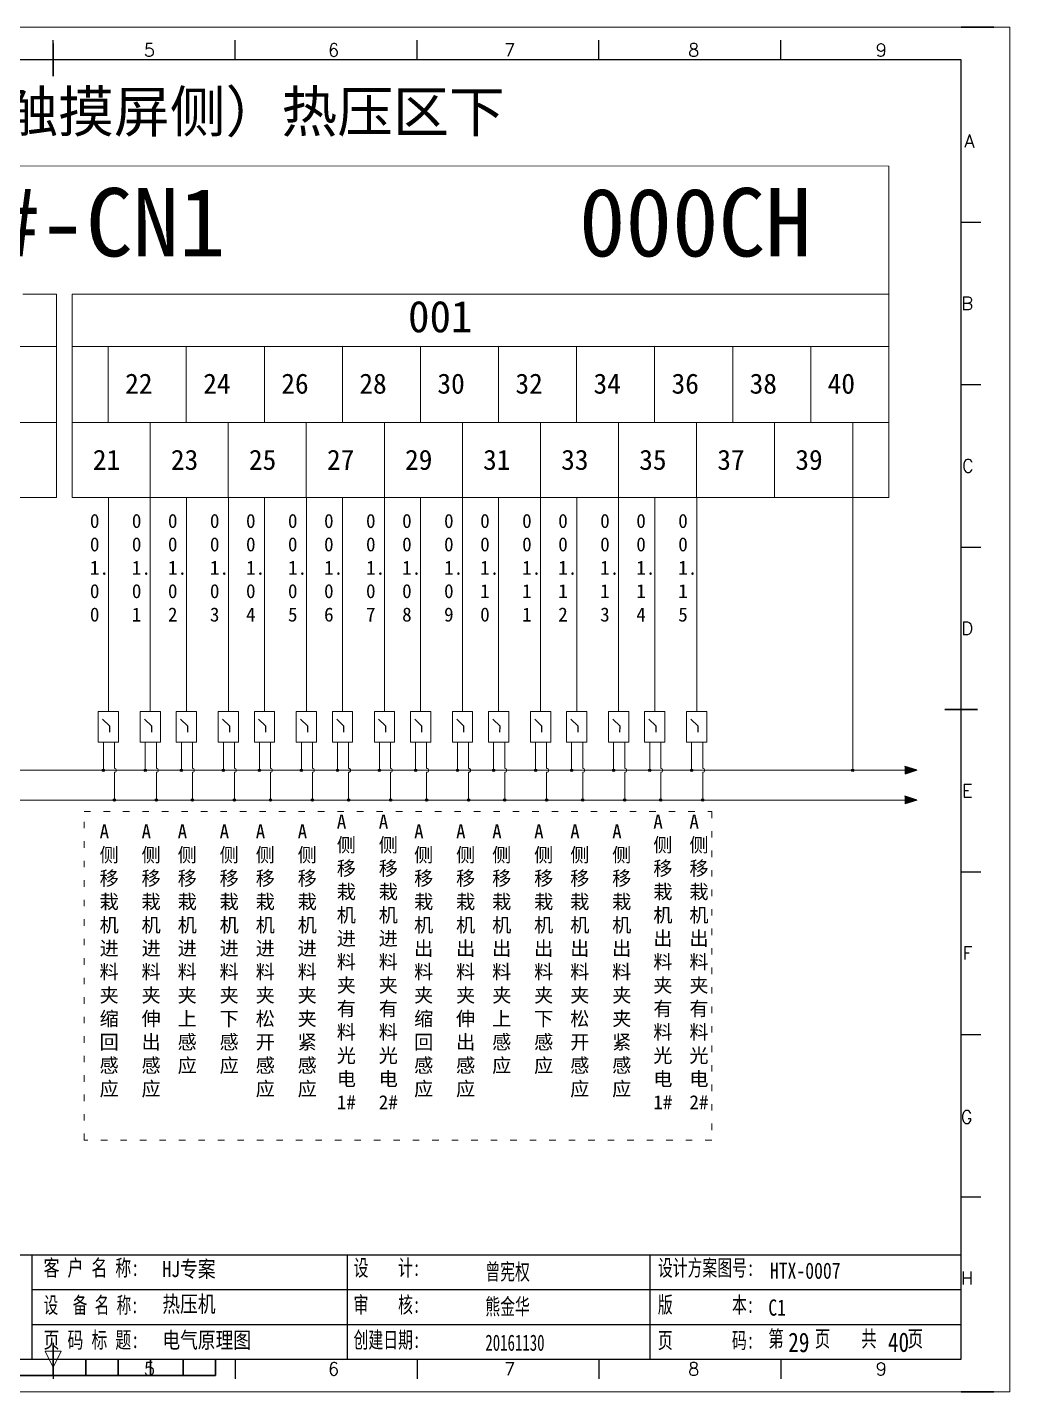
# Model space of a CAD drawing. Extents: x 35123 to 43919, y -4314 to -326.
# Drawn here: x 35743 to 35894.2, y -3963.9 to -3753.9 of the extents above; entities that cross this region are included whole.
import ezdxf
from ezdxf.enums import TextEntityAlignment as Align

# ---------------------------------------------------------------- set-up
doc = ezdxf.new("R2010")
doc.units = 0
doc.header["$MEASUREMENT"] = 0
doc.linetypes.add('2', pattern=[15, 1, -2, 1, -2, 1, -2, 1, -2, 1, -2])
doc.linetypes.add('ACAD_ISO02W100', pattern=[15, 12, -3])
for name, color, linetype in [('AE_BOR', 1, 'Continuous'), ('SYMS', 7, 'Continuous'), ('细实线层', 7, 'Continuous')]:
    doc.layers.add(name, color=color, linetype=linetype)
doc.styles.add('Standard0.67', font='', dxfattribs={"width": 0.67})
doc.styles.add('Standard_0.8', font='SimSun.ttf', dxfattribs={"width": 0.8})
doc.styles.add('WD', font='romans.shx', dxfattribs={"bigfont": 'gbcbig.shx'})
doc.styles.add('宋', font='SimSun.ttf', dxfattribs={"width": 0.7})
doc.styles.get('Standard0.67').set_extended_font_data('FangSong_GB2312')

# ---------------------------------------------------------------- blocks, each defined once
blk = doc.blocks.new('gb_a2_a')
for p, q in [((584, 410), (25, 410)), ((584, 10), (584, 410)), ((25, 10), (584, 10))]:
    blk.add_line(p, q)
at = {"layer": 'AE_BOR', "color": 1, "lineweight": 15}
for p, q in [((4.93, 420), (598.93, 420)), ((598.93, 420), (598.93, 0)), ((304.5, 7.5), (302, 12.5)), ((302, 12.5), (307, 12.5)), ((307, 12.5), (304.5, 7.5)), ((598.93, 0), (4.93, 0))]:
    blk.add_line(p, q, dxfattribs=at)
at = {"layer": 'AE_BOR', "lineweight": 30}
for p, q in [((594, 420), (584, 420)), ((594, 0), (584, 0))]:
    blk.add_line(p, q, dxfattribs=at)
at = {"layer": 'AE_BOR'}
for p, q in [((304.5, 410), (304.5, 416)), ((360.5, 410), (360.5, 416)), ((416.5, 410), (416.5, 416)), ((472.5, 410), (472.5, 416)), ((528.5, 410), (528.5, 416)), ((584, 360), (590, 360)), ((584, 310), (590, 310)), ((584, 260), (590, 260)), ((584, 160), (590, 160)), ((584, 110), (590, 110)), ((584, 60), (590, 60)), ((304.5, 10), (304.5, 4)), ((360.5, 10), (360.5, 4)), ((416.5, 10), (416.5, 4)), ((472.5, 10), (472.5, 4)), ((528.5, 10), (528.5, 4))]:
    blk.add_line(p, q, dxfattribs=at)
at = {"layer": 'AE_BOR', "color": 2, "lineweight": 30}
for p, q in [((304.5, 405), (304.5, 415)), ((579, 210), (589, 210)), ((304.5, 10), (304.5, 15)), ((304.5, 15), (304.5, 5)), ((304.5, 10), (304.5, 5)), ((314.5, 5), (314.5, 10)), ((324.5, 5), (324.5, 10)), ((334.5, 5), (334.5, 10)), ((344.5, 5), (344.5, 10)), ((354.5, 5), (354.5, 10)), ((254.5, 5), (354.5, 5))]:
    blk.add_line(p, q, dxfattribs=at)
at = {"layer": 'AE_BOR', "style": 'WD'}
for s, p in [('5', (334.12, 411)), ('6', (390.81, 411)), ('7', (445.01, 411)), ('8', (501.67, 411)), ('9', (559.4, 411)), ('5', (334.12, 5)), ('6', (390.81, 5)), ('7', (445.01, 5)), ('8', (501.67, 5)), ('9', (559.4, 5))]:
    blk.add_text(s, height=4, dxfattribs=at).set_placement(p, align=Align.CENTER)
for s, p in [('A', (588.05, 385)), ('B', (587.67, 335)), ('C', (587.86, 285)), ('D', (587.67, 235)), ('E', (587.48, 185)), ('F', (587.48, 135)), ('F', (587.48, 135)), ('G', (587.48, 84.56)), ('H', (587.67, 35))]:
    blk.add_text(s, height=4, dxfattribs=at).set_placement(p, align=Align.MIDDLE_RIGHT)
blk = doc.blocks.new('WDDOT')
blk.add_hatch(color=256).paths.add_polyline_path([(0.5, 0, 1), (-0.5, 0, 1)])
blk.add_circle((0, 0), 0.5)

msp = doc.modelspace()

# ---------------------------------------------------------------- hatches: boundary and pattern name
h = msp.add_hatch(color=256)
edge = h.paths.add_edge_path()
edge.add_arc((35754.698, -3868.235), 0.177, 0, 360)
h = msp.add_hatch(color=256)
edge = h.paths.add_edge_path()
edge.add_arc((35761.154, -3868.235), 0.177, 0, 360)
h = msp.add_hatch(color=256)
edge = h.paths.add_edge_path()
edge.add_arc((35766.711, -3868.235), 0.177, 0, 360)
h = msp.add_hatch(color=256)
edge = h.paths.add_edge_path()
edge.add_arc((35773.168, -3868.235), 0.177, 0, 360)
h = msp.add_hatch(color=256)
edge = h.paths.add_edge_path()
edge.add_arc((35778.724, -3868.235), 0.177, 0, 360)
h = msp.add_hatch(color=256)
edge = h.paths.add_edge_path()
edge.add_arc((35785.181, -3868.235), 0.177, 0, 360)
h = msp.add_hatch(color=256)
edge = h.paths.add_edge_path()
edge.add_arc((35790.737, -3868.235), 0.177, 0, 360)
h = msp.add_hatch(color=256)
edge = h.paths.add_edge_path()
edge.add_arc((35797.194, -3868.235), 0.177, 0, 360)
h = msp.add_hatch(color=256)
edge = h.paths.add_edge_path()
edge.add_arc((35802.751, -3868.235), 0.177, 0, 360)
h = msp.add_hatch(color=256)
edge = h.paths.add_edge_path()
edge.add_arc((35809.207, -3868.235), 0.177, 0, 360)
h = msp.add_hatch(color=256)
edge = h.paths.add_edge_path()
edge.add_arc((35814.764, -3868.235), 0.177, 0, 360)
h = msp.add_hatch(color=256)
edge = h.paths.add_edge_path()
edge.add_arc((35821.22, -3868.235), 0.177, 0, 360)
h = msp.add_hatch(color=256)
edge = h.paths.add_edge_path()
edge.add_arc((35826.777, -3868.235), 0.177, 0, 360)
h = msp.add_hatch(color=256)
edge = h.paths.add_edge_path()
edge.add_arc((35833.234, -3868.235), 0.177, 0, 360)
h = msp.add_hatch(color=256)
edge = h.paths.add_edge_path()
edge.add_arc((35838.79, -3868.235), 0.177, 0, 360)
h = msp.add_hatch(color=256)
edge = h.paths.add_edge_path()
edge.add_arc((35845.247, -3868.235), 0.177, 0, 360)
h = msp.add_hatch(color=256)
edge = h.paths.add_edge_path()
edge.add_arc((35870.034, -3868.226), 0.177, 0, 360)
for points in [[(35879.901, -3868.226), (35878.038, -3868.823), (35878.038, -3867.629)], [(35879.901, -3872.809), (35878.038, -3873.406), (35878.038, -3872.213)]]:
    msp.add_hatch(color=256).paths.add_polyline_path(points)
h = msp.add_hatch(color=256)
edge = h.paths.add_edge_path()
edge.add_arc((35756.403, -3872.818), 0.177, 0, 360)
h = msp.add_hatch(color=256)
edge = h.paths.add_edge_path()
edge.add_arc((35762.86, -3872.818), 0.177, 0, 360)
h = msp.add_hatch(color=256)
edge = h.paths.add_edge_path()
edge.add_arc((35768.416, -3872.818), 0.177, 0, 360)
h = msp.add_hatch(color=256)
edge = h.paths.add_edge_path()
edge.add_arc((35774.873, -3872.818), 0.177, 0, 360)
h = msp.add_hatch(color=256)
edge = h.paths.add_edge_path()
edge.add_arc((35780.429, -3872.818), 0.177, 0, 360)
h = msp.add_hatch(color=256)
edge = h.paths.add_edge_path()
edge.add_arc((35786.886, -3872.818), 0.177, 0, 360)
h = msp.add_hatch(color=256)
edge = h.paths.add_edge_path()
edge.add_arc((35792.443, -3872.818), 0.177, 0, 360)
h = msp.add_hatch(color=256)
edge = h.paths.add_edge_path()
edge.add_arc((35798.899, -3872.818), 0.177, 0, 360)
h = msp.add_hatch(color=256)
edge = h.paths.add_edge_path()
edge.add_arc((35804.456, -3872.818), 0.177, 0, 360)
h = msp.add_hatch(color=256)
edge = h.paths.add_edge_path()
edge.add_arc((35810.912, -3872.818), 0.177, 0, 360)
h = msp.add_hatch(color=256)
edge = h.paths.add_edge_path()
edge.add_arc((35816.469, -3872.818), 0.177, 0, 360)
h = msp.add_hatch(color=256)
edge = h.paths.add_edge_path()
edge.add_arc((35822.926, -3872.818), 0.177, 0, 360)
h = msp.add_hatch(color=256)
edge = h.paths.add_edge_path()
edge.add_arc((35828.482, -3872.818), 0.177, 0, 360)
h = msp.add_hatch(color=256)
edge = h.paths.add_edge_path()
edge.add_arc((35834.939, -3872.818), 0.177, 0, 360)
h = msp.add_hatch(color=256)
edge = h.paths.add_edge_path()
edge.add_arc((35840.495, -3872.818), 0.177, 0, 360)
h = msp.add_hatch(color=256)
edge = h.paths.add_edge_path()
edge.add_arc((35846.952, -3872.818), 0.177, 0, 360)

# ---------------------------------------------------------------- linework, layer by layer
at = {"lineweight": 0}
for p, q in [((35875.58, -3775.222), (35621.807, -3775.204)), ((35875.593, -3826.263), (35875.58, -3775.222)), ((35747.506, -3803.005), (35621.805, -3803.005)), ((35747.506, -3814.686), (35747.506, -3803.005)), ((35749.916, -3802.987), (35875.587, -3802.985)), ((35755.458, -3814.679), (35755.458, -3802.999)), ((35767.471, -3814.679), (35767.471, -3802.999)), ((35779.485, -3814.679), (35779.485, -3802.999)), ((35791.498, -3814.679), (35791.498, -3802.999)), ((35803.511, -3814.679), (35803.511, -3802.999)), ((35815.524, -3814.679), (35815.524, -3802.999)), ((35827.537, -3814.679), (35827.537, -3802.999)), ((35839.551, -3814.679), (35839.551, -3802.999)), ((35851.564, -3814.679), (35851.564, -3802.999)), ((35863.577, -3814.679), (35863.577, -3802.999)), ((35621.818, -3814.686), (35747.506, -3814.686)), ((35749.902, -3814.679), (35875.59, -3814.679)), ((35749.902, -3814.679), (35755.458, -3814.679)), ((35761.915, -3826.238), (35761.915, -3814.679)), ((35773.928, -3826.238), (35773.928, -3814.679)), ((35785.941, -3826.238), (35785.941, -3814.679)), ((35797.954, -3826.238), (35797.954, -3814.679)), ((35809.968, -3826.238), (35809.968, -3814.679)), ((35821.981, -3826.238), (35821.981, -3814.679)), ((35833.994, -3826.238), (35833.994, -3814.679)), ((35846.007, -3826.238), (35846.007, -3814.679)), ((35858.02, -3826.238), (35858.02, -3814.679)), ((35870.034, -3826.238), (35870.034, -3814.679)), ((35621.818, -3826.245), (35747.506, -3826.245)), ((35749.916, -3826.245), (35875.593, -3826.263)), ((35755.472, -3826.245), (35755.472, -3859.16)), ((35761.929, -3826.245), (35761.929, -3859.16)), ((35767.485, -3826.245), (35767.485, -3859.16)), ((35773.942, -3826.245), (35773.942, -3859.16)), ((35779.499, -3826.245), (35779.499, -3859.16)), ((35785.955, -3826.245), (35785.955, -3859.16)), ((35791.512, -3826.245), (35791.512, -3859.16)), ((35797.968, -3826.245), (35797.968, -3859.16)), ((35803.525, -3826.245), (35803.525, -3859.16)), ((35809.982, -3826.245), (35809.982, -3859.16)), ((35815.538, -3826.245), (35815.538, -3859.16)), ((35821.995, -3826.245), (35821.995, -3859.16)), ((35827.551, -3826.245), (35827.551, -3859.16)), ((35834.008, -3826.245), (35834.008, -3859.16)), ((35839.565, -3826.245), (35839.565, -3859.16)), ((35846.021, -3826.245), (35846.021, -3859.16)), ((35870.034, -3826.245), (35870.034, -3868.226)), ((35754.698, -3863.891), (35754.698, -3868.235)), ((35756.403, -3863.891), (35756.403, -3867.924)), ((35761.154, -3863.891), (35761.154, -3868.235)), ((35762.86, -3863.891), (35762.86, -3867.924)), ((35766.711, -3863.891), (35766.711, -3868.235)), ((35768.416, -3863.891), (35768.416, -3867.924)), ((35773.168, -3863.891), (35773.168, -3868.235)), ((35774.873, -3863.891), (35774.873, -3867.924)), ((35778.724, -3863.891), (35778.724, -3868.235)), ((35780.429, -3863.891), (35780.429, -3867.924)), ((35785.181, -3863.891), (35785.181, -3868.235)), ((35786.886, -3863.891), (35786.886, -3867.924)), ((35790.737, -3863.891), (35790.737, -3868.235)), ((35792.443, -3863.891), (35792.443, -3867.924)), ((35797.194, -3863.891), (35797.194, -3868.235)), ((35798.899, -3863.891), (35798.899, -3867.924)), ((35802.751, -3863.891), (35802.751, -3868.235)), ((35804.456, -3863.891), (35804.456, -3867.924)), ((35809.207, -3863.891), (35809.207, -3868.235)), ((35810.912, -3863.891), (35810.912, -3867.924)), ((35814.764, -3863.891), (35814.764, -3868.235)), ((35816.469, -3863.891), (35816.469, -3867.924)), ((35821.22, -3863.891), (35821.22, -3868.235)), ((35822.926, -3863.891), (35822.926, -3867.924)), ((35826.777, -3863.891), (35826.777, -3868.235)), ((35828.482, -3863.891), (35828.482, -3867.924)), ((35833.234, -3863.891), (35833.234, -3868.235)), ((35834.939, -3863.891), (35834.939, -3867.924)), ((35838.79, -3863.891), (35838.79, -3868.235)), ((35840.495, -3863.891), (35840.495, -3867.924)), ((35845.247, -3863.891), (35845.247, -3868.235)), ((35846.952, -3863.891), (35846.952, -3867.924)), ((35623.557, -3868.226), (35879.901, -3868.226)), ((35756.403, -3868.529), (35756.403, -3872.81)), ((35762.86, -3868.529), (35762.86, -3872.81)), ((35768.416, -3868.529), (35768.416, -3872.81)), ((35774.873, -3868.529), (35774.873, -3872.81)), ((35780.429, -3868.529), (35780.429, -3872.81)), ((35786.886, -3868.529), (35786.886, -3872.81)), ((35792.443, -3868.529), (35792.443, -3872.81)), ((35798.899, -3868.529), (35798.899, -3872.81)), ((35804.456, -3868.529), (35804.456, -3872.81)), ((35810.912, -3868.529), (35810.912, -3872.81)), ((35816.469, -3868.529), (35816.469, -3872.81)), ((35822.926, -3868.529), (35822.926, -3872.81)), ((35828.482, -3868.529), (35828.482, -3872.81)), ((35834.939, -3868.529), (35834.939, -3872.81)), ((35840.495, -3868.529), (35840.495, -3872.81)), ((35846.952, -3868.529), (35846.952, -3872.81)), ((35623.557, -3872.809), (35879.901, -3872.809))]:
    msp.add_line(p, q, dxfattribs=at)
at = {"linetype": 'ACAD_ISO02W100'}
for p, q in [((35755.684, -3861.43), (35754.578, -3860.358)), ((35755.681, -3862.337), (35755.684, -3861.43)), ((35762.14, -3861.43), (35761.034, -3860.358)), ((35762.138, -3862.337), (35762.14, -3861.43)), ((35767.697, -3861.43), (35766.591, -3860.358)), ((35767.695, -3862.337), (35767.697, -3861.43)), ((35774.154, -3861.43), (35773.047, -3860.358)), ((35774.151, -3862.337), (35774.154, -3861.43)), ((35779.71, -3861.43), (35778.604, -3860.358)), ((35779.708, -3862.337), (35779.71, -3861.43)), ((35786.167, -3861.43), (35785.061, -3860.358)), ((35786.164, -3862.337), (35786.167, -3861.43)), ((35791.723, -3861.43), (35790.617, -3860.358)), ((35791.721, -3862.337), (35791.723, -3861.43)), ((35798.18, -3861.43), (35797.074, -3860.358)), ((35798.178, -3862.337), (35798.18, -3861.43)), ((35803.737, -3861.43), (35802.63, -3860.358)), ((35803.734, -3862.337), (35803.737, -3861.43)), ((35810.193, -3861.43), (35809.087, -3860.358)), ((35810.191, -3862.337), (35810.193, -3861.43)), ((35815.75, -3861.43), (35814.644, -3860.358)), ((35815.747, -3862.337), (35815.75, -3861.43)), ((35822.206, -3861.43), (35821.1, -3860.358)), ((35822.204, -3862.337), (35822.206, -3861.43)), ((35827.763, -3861.43), (35826.657, -3860.358)), ((35827.761, -3862.337), (35827.763, -3861.43)), ((35834.22, -3861.43), (35833.113, -3860.358)), ((35834.217, -3862.337), (35834.22, -3861.43)), ((35839.776, -3861.43), (35838.67, -3860.358)), ((35839.774, -3862.337), (35839.776, -3861.43)), ((35846.233, -3861.43), (35845.127, -3860.358)), ((35846.23, -3862.337), (35846.233, -3861.43))]:
    msp.add_line(p, q, dxfattribs=at)
for p, q in [((35879.901, -3868.226), (35878.038, -3867.629)), ((35879.901, -3868.226), (35878.038, -3868.823)), ((35879.901, -3872.809), (35878.038, -3872.213)), ((35879.901, -3872.809), (35878.038, -3873.406)), ((35743.697, -3948.146), (35787.949, -3948.146)), ((35787.949, -3948.146), (35856.734, -3948.146)), ((35856.734, -3948.146), (35886.732, -3948.146)), ((35743.697, -3953.508), (35787.949, -3953.508)), ((35787.949, -3953.508), (35856.734, -3953.508)), ((35856.734, -3953.508), (35886.732, -3953.508)), ((35727.999, -3958.87), (35787.949, -3958.87)), ((35787.949, -3958.87), (35856.734, -3958.87))]:
    msp.add_line(p, q)
at = {"linetype": '2', "lineweight": 0}
for p, q in [((35751.724, -3874.593), (35848.333, -3874.593)), ((35751.724, -3925.151), (35751.724, -3874.593)), ((35848.333, -3874.593), (35848.333, -3925.151)), ((35848.333, -3925.151), (35751.724, -3925.151))]:
    msp.add_line(p, q, dxfattribs=at)
at = {"ltscale": 2}
for p, q in [((35727.999, -3942.785), (35886.732, -3942.785)), ((35743.697, -3942.785), (35743.697, -3958.87)), ((35792.263, -3958.87), (35792.263, -3942.785)), ((35838.843, -3958.87), (35838.843, -3942.785)), ((35856.734, -3958.87), (35886.732, -3958.87))]:
    msp.add_line(p, q, dxfattribs=at)
at = {"lineweight": 0}
for points in [[(35753.918, -3859.16), (35757.026, -3859.16), (35757.026, -3863.891), (35753.918, -3863.891)], [(35760.375, -3859.16), (35763.482, -3859.16), (35763.482, -3863.891), (35760.375, -3863.891)], [(35765.932, -3859.16), (35769.039, -3859.16), (35769.039, -3863.891), (35765.932, -3863.891)], [(35772.388, -3859.16), (35775.496, -3859.16), (35775.496, -3863.891), (35772.388, -3863.891)], [(35777.945, -3859.16), (35781.052, -3859.16), (35781.052, -3863.891), (35777.945, -3863.891)], [(35784.401, -3859.16), (35787.509, -3859.16), (35787.509, -3863.891), (35784.401, -3863.891)], [(35789.958, -3859.16), (35793.065, -3859.16), (35793.065, -3863.891), (35789.958, -3863.891)], [(35796.415, -3859.16), (35799.522, -3859.16), (35799.522, -3863.891), (35796.415, -3863.891)], [(35801.971, -3859.16), (35805.079, -3859.16), (35805.079, -3863.891), (35801.971, -3863.891)], [(35808.428, -3859.16), (35811.535, -3859.16), (35811.535, -3863.891), (35808.428, -3863.891)], [(35813.984, -3859.16), (35817.092, -3859.16), (35817.092, -3863.891), (35813.984, -3863.891)], [(35820.441, -3859.16), (35823.548, -3859.16), (35823.548, -3863.891), (35820.441, -3863.891)], [(35825.998, -3859.16), (35829.105, -3859.16), (35829.105, -3863.891), (35825.998, -3863.891)], [(35832.454, -3859.16), (35835.562, -3859.16), (35835.562, -3863.891), (35832.454, -3863.891)], [(35838.011, -3859.16), (35841.118, -3859.16), (35841.118, -3863.891), (35838.011, -3863.891)], [(35844.467, -3859.16), (35847.575, -3859.16), (35847.575, -3863.891), (35844.467, -3863.891)]]:
    msp.add_lwpolyline(points, close=True, dxfattribs=at)
for centre in [(35754.698, -3868.235), (35761.154, -3868.235), (35766.711, -3868.235), (35773.168, -3868.235), (35778.724, -3868.235), (35785.181, -3868.235), (35790.737, -3868.235), (35797.194, -3868.235), (35802.751, -3868.235), (35809.207, -3868.235), (35814.764, -3868.235), (35821.22, -3868.235), (35826.777, -3868.235), (35833.234, -3868.235), (35838.79, -3868.235), (35845.247, -3868.235), (35870.034, -3868.226), (35756.403, -3872.818), (35762.86, -3872.818), (35768.416, -3872.818), (35774.873, -3872.818), (35780.429, -3872.818), (35786.886, -3872.818), (35792.443, -3872.818), (35798.899, -3872.818), (35804.456, -3872.818), (35810.912, -3872.818), (35816.469, -3872.818), (35822.926, -3872.818), (35828.482, -3872.818), (35834.939, -3872.818), (35840.495, -3872.818), (35846.952, -3872.818)]:
    msp.add_circle(centre, 0.177)
for centre in [(35756.403, -3868.227), (35762.86, -3868.227), (35768.416, -3868.227), (35774.873, -3868.227), (35780.429, -3868.227), (35786.886, -3868.227), (35792.443, -3868.227), (35798.899, -3868.227), (35804.456, -3868.227), (35810.912, -3868.227), (35816.469, -3868.227), (35822.926, -3868.227), (35828.482, -3868.227), (35834.939, -3868.227), (35840.495, -3868.227), (35846.952, -3868.227)]:
    msp.add_arc(centre, 0.302, 270, 90, dxfattribs=at)
at = {"layer": '细实线层', "lineweight": 0}
for p, q in [((35747.506, -3794.967), (35742.29, -3794.967)), ((35747.506, -3803.005), (35747.506, -3794.967)), ((35875.585, -3794.935), (35749.902, -3794.961)), ((35749.902, -3826.238), (35749.902, -3794.961)), ((35747.506, -3814.686), (35747.506, -3826.245))]:
    msp.add_line(p, q, dxfattribs=at)

# ---------------------------------------------------------------- block references
at = {"xscale": 0.5, "yscale": 0.5, "zscale": 0.5}
msp.add_blockref('gb_a2_a', (35594.732, -3963.87), dxfattribs=at)
at = {"layer": 'SYMS', "lineweight": -3, "xscale": 0.2249999999999091, "yscale": 0.2250000000000227, "zscale": 0.225}
for p in [(35754.698, -3868.235), (35754.698, -3868.235), (35761.154, -3868.235), (35761.154, -3868.235), (35766.711, -3868.235), (35766.711, -3868.235), (35773.168, -3868.235), (35773.168, -3868.235), (35778.724, -3868.235), (35778.724, -3868.235), (35785.181, -3868.235), (35785.181, -3868.235), (35790.737, -3868.235), (35790.737, -3868.235), (35797.194, -3868.235), (35797.194, -3868.235), (35802.751, -3868.235), (35802.751, -3868.235), (35809.207, -3868.235), (35809.207, -3868.235), (35814.764, -3868.235), (35814.764, -3868.235), (35821.22, -3868.235), (35821.22, -3868.235), (35826.777, -3868.235), (35826.777, -3868.235), (35833.234, -3868.235), (35833.234, -3868.235), (35838.79, -3868.235), (35838.79, -3868.235), (35845.247, -3868.235), (35845.247, -3868.235), (35870.034, -3868.226), (35870.034, -3868.226), (35756.403, -3872.818), (35756.403, -3872.818), (35762.86, -3872.818), (35762.86, -3872.818), (35768.416, -3872.818), (35768.416, -3872.818), (35774.873, -3872.818), (35774.873, -3872.818), (35780.429, -3872.818), (35780.429, -3872.818), (35786.886, -3872.818), (35786.886, -3872.818), (35792.443, -3872.818), (35792.443, -3872.818), (35798.899, -3872.818), (35798.899, -3872.818), (35804.456, -3872.818), (35804.456, -3872.818), (35810.912, -3872.818), (35810.912, -3872.818), (35816.469, -3872.818), (35816.469, -3872.818), (35822.926, -3872.818), (35822.926, -3872.818), (35828.482, -3872.818), (35828.482, -3872.818), (35834.939, -3872.818), (35834.939, -3872.818), (35840.495, -3872.818), (35840.495, -3872.818), (35846.952, -3872.818), (35846.952, -3872.818)]:
    msp.add_blockref('WDDOT', p, dxfattribs=at)

# ---------------------------------------------------------------- texts
at = {"lineweight": 0, "attachment_point": 1}
for s, insert, char_height, width in [('{\\fSimSun|b0|i0|c134|p2;安装在A侧（触摸屏侧）热压区下}', (35691.889, -3763.694), 6.3, 169.66201), ('{\\fSimSun|b0|i0|c134|p2;1#-CN1  }', (35730.53, -3778.605), 10.53, 52.20126), ('{\\fSimSun|b0|i0|c134|p2;000CH  }', (35827.898, -3778.605), 10.53, 52.20126), ('{\\fSimSun|b0|i0|c134|p2;001}', (35801.597, -3795.952), 4.86, 21.99547), ('{\\fSimSun|b0|i0|c134|p2;22}', (35758.059, -3807.162), 3.09582, 6.79376), ('{\\fSimSun|b0|i0|c134|p2;24}', (35770.072, -3807.162), 3.09582, 6.79376), ('{\\fSimSun|b0|i0|c134|p2;26}', (35782.086, -3807.162), 3.09582, 6.79376), ('{\\fSimSun|b0|i0|c134|p2;28}', (35794.099, -3807.162), 3.09582, 6.79376), ('{\\fSimSun|b0|i0|c134|p2;30}', (35806.112, -3807.162), 3.09582, 6.79376), ('{\\fSimSun|b0|i0|c134|p2;32}', (35818.125, -3807.162), 3.09582, 6.79376), ('{\\fSimSun|b0|i0|c134|p2;34}', (35830.138, -3807.162), 3.09582, 6.79376), ('{\\fSimSun|b0|i0|c134|p2;36}', (35842.152, -3807.162), 3.09582, 6.79376), ('{\\fSimSun|b0|i0|c134|p2;38}', (35854.165, -3807.162), 3.09582, 6.79376), ('{\\fSimSun|b0|i0|c134|p2;40}', (35866.178, -3807.162), 3.09582, 6.79376), ('{\\fSimSun|b0|i0|c134|p2;21}', (35753.083, -3818.887), 3.09582, 6.79376), ('{\\fSimSun|b0|i0|c134|p2;23}', (35765.097, -3818.887), 3.09582, 6.79376), ('{\\fSimSun|b0|i0|c134|p2;25}', (35777.11, -3818.887), 3.09582, 6.79376), ('{\\fSimSun|b0|i0|c134|p2;27}', (35789.123, -3818.887), 3.09582, 6.79376), ('{\\fSimSun|b0|i0|c134|p2;29}', (35801.136, -3818.887), 3.09582, 6.79376), ('{\\fSimSun|b0|i0|c134|p2;31}', (35813.149, -3818.887), 3.09582, 6.79376), ('{\\fSimSun|b0|i0|c134|p2;33}', (35825.163, -3818.887), 3.09582, 6.79376), ('{\\fSimSun|b0|i0|c134|p2;35}', (35837.176, -3818.887), 3.09582, 6.79376), ('{\\fSimSun|b0|i0|c134|p2;37}', (35849.189, -3818.887), 3.09582, 6.79376), ('{\\fSimSun|b0|i0|c134|p2;39}', (35861.202, -3818.887), 3.09582, 6.79376), ('{\\f@SimHei|b0|i0|c134|p49;0\\P0\\P1.\\P0\\P0}', (35752.632, -3828.767), 2.16, 3.85255), ('{\\f@SimHei|b0|i0|c134|p49;0\\P0\\P1.\\P0\\P1}', (35759.089, -3828.767), 2.16, 3.85255), ('{\\f@SimHei|b0|i0|c134|p49;0\\P0\\P1.\\P0\\P2}', (35764.645, -3828.767), 2.16, 3.85255), ('{\\f@SimHei|b0|i0|c134|p49;0\\P0\\P1.\\P0\\P3}', (35771.102, -3828.767), 2.16, 3.85255), ('{\\f@SimHei|b0|i0|c134|p49;0\\P0\\P1.\\P0\\P4}', (35776.659, -3828.767), 2.16, 3.85255), ('{\\f@SimHei|b0|i0|c134|p49;0\\P0\\P1.\\P0\\P5}', (35783.115, -3828.767), 2.16, 3.85255), ('{\\f@SimHei|b0|i0|c134|p49;0\\P0\\P1.\\P0\\P6}', (35788.672, -3828.767), 2.16, 3.85255), ('{\\f@SimHei|b0|i0|c134|p49;0\\P0\\P1.\\P0\\P7}', (35795.128, -3828.767), 2.16, 3.85255), ('{\\f@SimHei|b0|i0|c134|p49;0\\P0\\P1.\\P0\\P8}', (35800.685, -3828.767), 2.16, 3.85255), ('{\\f@SimHei|b0|i0|c134|p49;0\\P0\\P1.\\P0\\P9}', (35807.142, -3828.767), 2.16, 3.85255), ('{\\f@SimHei|b0|i0|c134|p49;0\\P0\\P1.\\P1\\P0}', (35812.698, -3828.767), 2.16, 3.85255), ('{\\f@SimHei|b0|i0|c134|p49;0\\P0\\P1.\\P1\\P1}', (35819.155, -3828.767), 2.16, 3.85255), ('{\\f@SimHei|b0|i0|c134|p49;0\\P0\\P1.\\P1\\P2}', (35824.711, -3828.767), 2.16, 3.85255), ('{\\f@SimHei|b0|i0|c134|p49;0\\P0\\P1.\\P1\\P3}', (35831.168, -3828.767), 2.16, 3.85255), ('{\\f@SimHei|b0|i0|c134|p49;0\\P0\\P1.\\P1\\P4}', (35836.725, -3828.767), 2.16, 3.85255), ('{\\f@SimHei|b0|i0|c134|p49;0\\P0\\P1.\\P1\\P5}', (35843.181, -3828.767), 2.16, 3.85255), ('{\\fSimSun|b0|i0|c134|p2;A侧移栽机进料夹缩回感应}', (35754.122, -3876.564), 2.16, 3.85255), ('{\\fSimSun|b0|i0|c134|p2;A侧移栽机进料夹伸出感应}', (35760.579, -3876.564), 2.16, 3.85255), ('{\\fSimSun|b0|i0|c134|p2;A侧移栽机进料夹上感应}', (35766.135, -3876.564), 2.16, 3.85255), ('{\\fSimSun|b0|i0|c134|p2;A侧移栽机进料夹下感应}', (35772.592, -3876.564), 2.16, 3.85255), ('{\\fSimSun|b0|i0|c134|p2;A侧移栽机进料夹松开感应}', (35778.149, -3876.564), 2.16, 3.85255), ('{\\fSimSun|b0|i0|c134|p2;A侧移栽机进料夹夹紧感应}', (35784.605, -3876.564), 2.16, 3.85255), ('{\\fSimSun|b0|i0|c134|p2;A侧移栽机进料夹有料光电\\P1#}', (35790.628, -3875.032), 2.16, 3.85255), ('{\\fSimSun|b0|i0|c134|p2;A侧移栽机进料夹有料光电2#}', (35797.084, -3875.032), 2.16, 3.85255), ('{\\fSimSun|b0|i0|c134|p2;A侧移栽机出料夹缩回感应}', (35802.529, -3876.564), 2.16, 3.85255), ('{\\fSimSun|b0|i0|c134|p2;A侧移栽机出料夹伸出感应}', (35808.986, -3876.564), 2.16, 3.85255), ('{\\fSimSun|b0|i0|c134|p2;A侧移栽机出料夹上感应}', (35814.543, -3876.564), 2.16, 3.85255), ('{\\fSimSun|b0|i0|c134|p2;A侧移栽机出料夹下感应}', (35820.999, -3876.564), 2.16, 3.85255), ('{\\fSimSun|b0|i0|c134|p2;A侧移栽机出料夹松开感应}', (35826.556, -3876.564), 2.16, 3.85255), ('{\\fSimSun|b0|i0|c134|p2;A侧移栽机出料夹夹紧感应}', (35833.012, -3876.564), 2.16, 3.85255), ('{\\fSimSun|b0|i0|c134|p2;A侧移栽机出料夹有料光电\\P1#}', (35839.343, -3875.032), 2.16, 3.85255), ('{\\fSimSun|b0|i0|c134|p2;A侧移栽机出料夹有料光电2#}', (35844.9, -3875.032), 2.16, 3.85255)]:
    msp.add_mtext(s, dxfattribs=dict(at, insert=insert, char_height=char_height, width=width))
at = {"ltscale": 2, "attachment_point": 1}
for s, insert, char_height, width, style in [('{\\fSimSun|b0|i0|c134|p2;\\W0.72;客 户 名 称:}', (35745.501, -3943.553), 2.5, 16.24768, 'Standard0.67'), ('HJ专案', (35763.788, -3943.727), 2.5, 33.90777, 'Standard_0.8'), ('{\\fSimSun|b0|i0|c134|p2;设    计:}', (35793.215, -3943.553), 2.5, 12.03121, 'Standard0.67'), ('{\\fSimSun|b0|i0|c134|p2;曾宪权}', (35813.492, -3944.155), 2.5, 12.03121, 'Standard0.67'), ('{\\fSimSun|b0|i0|c134|p2;设计方案图号:}', (35840.048, -3943.553), 2.5, 15.1644, 'Standard0.67'), ('{\\f@SimSun|b0|i0|c134|p2;HTX-0007}', (35857.287, -3943.994), 2.5, 33.90777, 'Standard_0.8'), ('{\\fSimSun|b0|i0|c134|p2;\\W0.66;设  备 名 称:}', (35745.501, -3949.282), 2.5, 15.12342, 'Standard0.67'), ('{\\fSimSun|b0|i0|c134|p2;热压机}', (35763.788, -3949.115), 2.5, 33.90777, 'Standard_0.8'), ('{\\fSimSun|b0|i0|c134|p2;审    核:}', (35793.215, -3949.227), 2.5, 12.03121, 'Standard0.67'), ('{\\fSimSun|b0|i0|c134|p2;熊金华}', (35813.492, -3949.517), 2.5, 12.03121, 'Standard0.67'), ('{\\fSimSun|b0|i0|c134|p2;版        本:}', (35840.048, -3949.227), 2.5, 16.84978, 'Standard0.67'), ('C1', (35857.047, -3949.667), 2.5, 5.97175, 'Standard_0.8'), ('{\\fSimSun|b0|i0|c134|p2;\\W0.72;页 码 标 题:}', (35745.501, -3954.65), 2.5, 15.12342, 'Standard0.67'), ('{\\fSimSun|b0|i0|c134|p2;电气原理图}', (35763.788, -3954.663), 2.5, 33.90777, 'Standard_0.8'), ('{\\fSimSun|b0|i0|c134|p2;创建日期:}', (35793.215, -3954.634), 2.5, 12.03121, 'Standard0.67'), ('第    页    共    页', (35857.045, -3954.468), 2.5, 33.90777, '宋'), ('{\\fSimSun|b0|i0|c134|p2;20161130}', (35813.492, -3955.075), 2.5, 12.03121, 'Standard0.67'), ('{\\fSimSun|b0|i0|c134|p2;页        码:}', (35840.048, -3954.713), 2.5, 15.72579, 'Standard0.67'), ('29', (35860.106, -3954.773), 3, 3.76639, 'Standard_0.8'), ('40', (35875.451, -3954.748), 3, 3.76639, 'Standard_0.8')]:
    msp.add_mtext(s, dxfattribs=dict(at, insert=insert, char_height=char_height, width=width, style=style))

doc.saveas('drawing.dxf')
